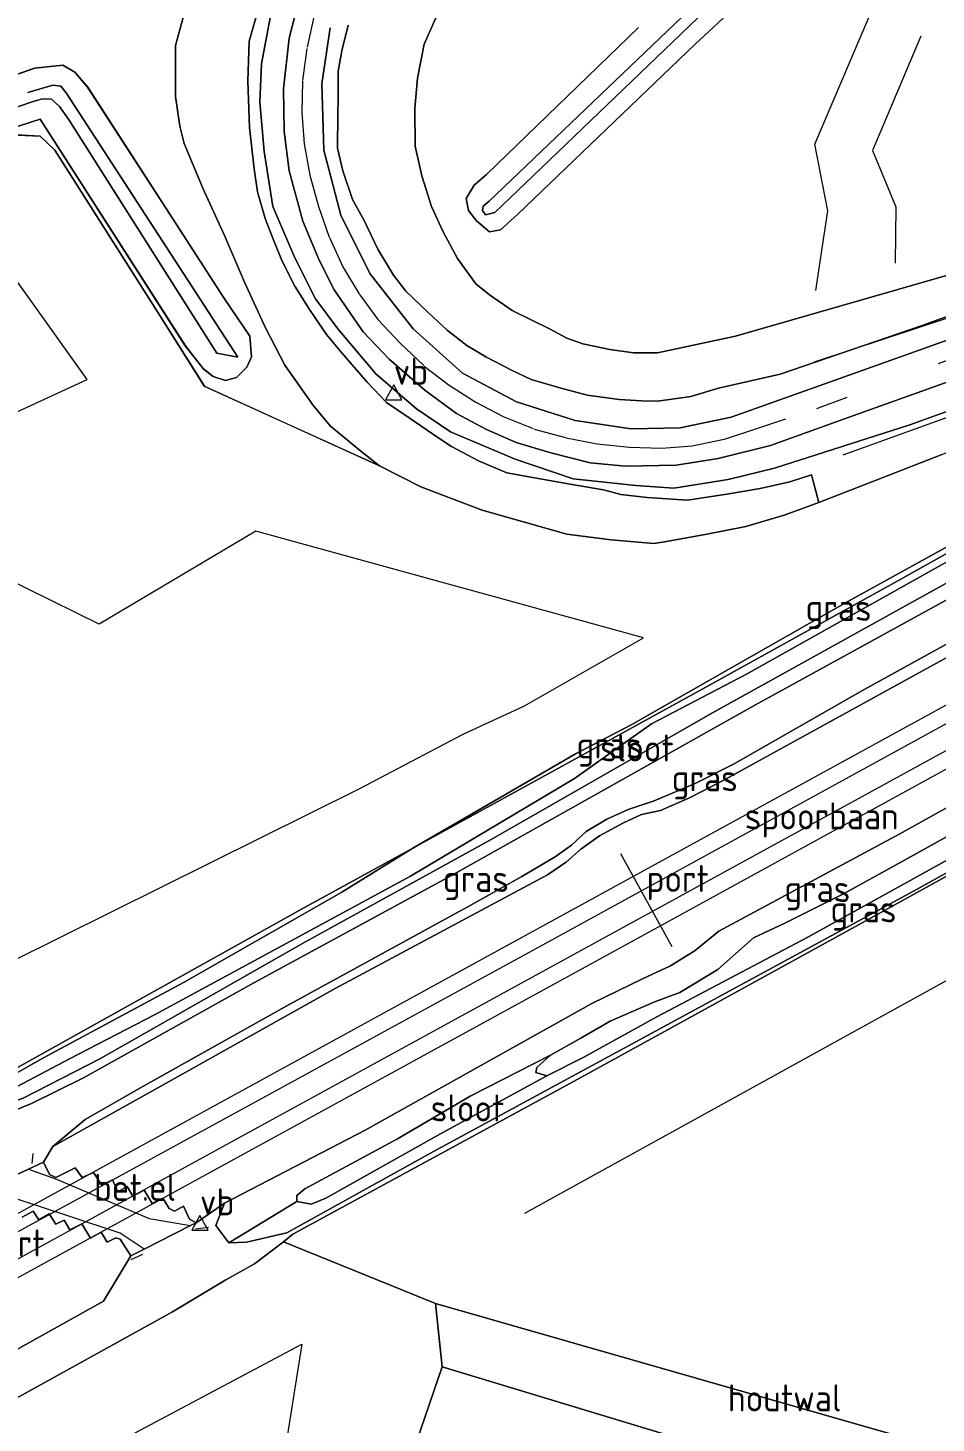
# Model space of a CAD drawing. Extents: x 253736 to 255979, y 477184 to 479215.
# Drawn here: x 254113.3 to 254197.2, y 477408.7 to 477537.7 of the extents above; entities that cross this region are included whole.
import ezdxf
from ezdxf.enums import TextEntityAlignment as Align

# ---------------------------------------------------------------- set-up
doc = ezdxf.new("R2010")
doc.units = 0
doc.linetypes.add('39strp', pattern=[12, 3, -9])
for name, color, linetype, lineweight in [('af-bs-rasterhekwerk', 8, 'hekwerk', 18), ('bp-b5-bomenstruiken', 8, 'Continuous', 18), ('bp-b5-grasland', 8, 'Continuous', 18), ('bp-b5-houtwal', 8, 'houtwal', 18), ('bp-bs-bomenrij', 8, 'laanbep', 18), ('bw-bs-portaal', 8, 'Continuous', 18), ('gw-bs-bodemwatergang', 8, 'Continuous', 18), ('gw-bs-insteekwatergang', 8, 'Continuous', 18), ('gw-bs-kruinlijn', 8, 'Continuous', 18), ('gw-bs-teenlijn', 8, 'Continuous', 18), ('mk-bs-39streep 0.15', 8, '39strp', 18), ('mk-bs-streep 0.15', 8, 'Continuous', 18), ('og-b5-grond_ingericht', 8, 'Continuous', 18), ('og-b5-spoor', 8, 'Continuous', 18), ('og-b5-water', 8, 'Continuous', 18), ('og-bs-hoogtelijn', 8, 'Continuous', 18), ('og-bs-hulpgeometrie', 8, 'Continuous', 18), ('og-bs-spoor', 8, 'Continuous', 18), ('og-bs-terreinafscheiding', 8, 'Continuous', 18), ('vh-b5-verh_soort', 8, 'Continuous', 18), ('wh-bs-waterlijn', 8, 'Continuous', 18), ('wm-bs-schrikhek', 8, 'Continuous', 18), ('wm-bs-verkeersbord', 8, 'Continuous', 18)]:
    doc.layers.add(name, color=color, linetype=linetype, lineweight=lineweight)
doc.styles.add('rtw_iso', font='isocp.shx')
doc.linetypes.add('hekwerk', pattern='A,7,-1.5,[1,RTW.shx,S=0.75,R=0,X=0,Y=0],-1.5', length=10)
doc.linetypes.add('houtwal', pattern='A,8,-1,[1,RTW.shx,S=0.75,R=45,X=0,Y=0],-1,8,-1,[4,RTW.shx,S=0.75,R=0,X=0,Y=0],-1', length=20)
doc.linetypes.add('laanbep', pattern='A,20,-1,[4,RTW.shx,S=0.75,R=0,X=0,Y=0],-1', length=22)

# ---------------------------------------------------------------- blocks, each defined once
blk = doc.blocks.new('RW1 Buren totaal_ACAD_1_FMEBLOCK41')
at = {"layer": 'bp-b5-grasland'}
for points in [[(-1.31, -14.66, 22.8), (-2.72, -19.89, 22.78), (-2.72, -24.6, 22.77), (-2.32, -27.35, 22.77), (-1.91, -28.96, 22.78), (-0.19, -33.1, 22.78), (1.81, -37.45, 22.79), (3.65, -41.77, 22.78), (5.61, -46, 22.77), (7.39, -49.46, 22.8), (10.03, -53.2, 22.8), (11.61, -55.09, 22.79), (14.41, -57.39, 22.77), (16.13, -58.76, 22.76), (-0.04, -51.41, 22.63), (-4.17, -44.87, 22.71), (-13.88, -29.57, 22.8), (-15.24, -28.28, 22.83), (-18.01, -28.14, 22.78)], [(-55.42, -39.66, 22.24), (-15.23, -26.71, 22.83), (-1.81, -47.66, 22.67), (-0.18, -49.75, 22.64), (0.75, -50.49, 22.63), (1.89, -50.87, 22.64), (2.92, -50.59, 22.63), (3.88, -49.63, 22.67), (4.29, -48.69, 22.69), (4.14, -46.76, 22.69), (1.76, -43.21, 22.62), (-10.84, -23.75, 22.79), (-12.04, -22.36, 22.77), (-13.14, -21.72, 22.76), (-15.74, -22, 22.72), (-20.08, -23.51, 22.63)]]:
    blk.add_polyline3d(points, dxfattribs=at)
blk = doc.blocks.new('verkeersbord')
for p, q in [((0, 0.75), (-0.75, -0.625)), ((0.75, -0.625), (0, 0.75)), ((-0.75, -0.625), (0.75, -0.625))]:
    blk.add_line(p, q)
blk = doc.blocks.new('dtbattr')
at = {"style": 'rtw_iso'}
blk.add_attdef('TAG', (0.59, 0.87), '', height=2.5, dxfattribs=at)
blk = doc.blocks.new('dtbattr-r')
at = {"style": 'rtw_iso'}
blk.add_attdef('TAG', text='', height=2.5, dxfattribs=at).set_placement((0, 0), align=Align.MIDDLE_CENTER)
blk = doc.blocks.new('RW1 Buren totaal_ACAD_1_FMEBLOCK24')
at = {"layer": 'bp-b5-grasland'}
for points in [[(-37.56, -19.94, 23.08), (-23, -11.63, 23.47), (-16.43, -7.54, 23.55), (2.01, 2.6, 22.87), (10.65, 7.32, 22.61), (28.67, 17.33, 22.65), (46.33, 27.21, 22.76), (54.18, 31.6, 22.92), (56.86, 32.99, 23.45), (57.7, 32.18, 23.39), (58.23, 31.31, 23.42), (57.7, 30.04, 23.37), (56.47, 28.85, 23.31), (52.87, 26.38, 23.26), (15.22, 5.69, 23.16), (-12.87, -10.08, 23.23), (-31.12, -20, 23.17), (-46.86, -28.8, 23.13), (-51.67, -31.16, 23.2), (-55.28, -32.65, 23.32), (-57.32, -32.99, 23.31), (-58.12, -32.6, 23.27), (-58.23, -31.55, 23.16), (-57.55, -30.88, 23.13), (-50.63, -26.96, 23.14)], [(-48.18, -27.04, 22.4), (-55.26, -30.77, 22.4), (-56.2, -31.53, 22.4), (-55.9, -31.86, 22.4), (-52.45, -30.67, 22.4), (-45.29, -27, 22.4), (-26.41, -16.23, 22.4), (-9.19, -6.74, 22.4), (11.24, 4.97, 22.4), (36.99, 19.23, 22.4), (55.77, 29.68, 22.4), (56.59, 30.22, 22.4), (56.5, 31.03, 22.4), (55.27, 31.29, 22.4), (53.83, 30.59, 22.4), (32.97, 18.95, 22.4), (14.41, 8.54, 22.4), (5.61, 3.94, 22.4), (-1.48, -1.12, 22.4), (-16.65, -10.15, 22.4), (-40.3, -22.96, 22.4)]]:
    blk.add_polyline3d(points, close=True, dxfattribs=at)
blk = doc.blocks.new('dtbattr-l')
at = {"style": 'rtw_iso'}
blk.add_attdef('TAG', (0, 0), '', height=2.5, dxfattribs=at)
blk = doc.blocks.new('Deel_d28hz')
at = {"layer": 'af-bs-rasterhekwerk'}
for points in [[(254186.386, 477493.809, 22.826), (254197.698, 477498.238, 22.856), (254214.002, 477504.841, 22.85), (254219.667, 477507.207, 23.063), (254223.622, 477509.342, 24.206), (254225.297, 477510.247, 24.245), (254227.53, 477505.152, 24.233), (254224.877, 477503.855, 23.762), (254224.607, 477503.711, 23.69), (254222.159, 477502.402, 23.447), (254219.477, 477501.015, 22.922), (254211.625, 477496.624, 22.763), (254193.966, 477486.746, 22.649), (254175.951, 477476.739, 22.613), (254167.305, 477472.011, 22.871), (254148.867, 477461.878, 23.552), (254138.84, 477456.372, 23.522), (254102.476, 477436.107, 23.249)], [(254186.386, 477493.809, 22.826), (254183.189, 477492.656, 22.835), (254179.65, 477491.594, 22.832), (254175.888, 477490.871, 22.829), (254172.133, 477490.184, 22.829), (254171.14, 477490.042, 22.82), (254167.179, 477490.37, 22.784), (254163.092, 477490.906, 22.814), (254155.26, 477493.127, 22.838), (254149.606, 477495.273, 22.814), (254145.773, 477497.216, 22.763)], [(254089.671, 477388.592, 23.623), (254092.836, 477400.287, 23.807), (254126.632, 477418.998, 24.095), (254131.581, 477421.952, 23.918), (254134.231, 477423.437, 23.717), (254136.904, 477425.47, 23.552), (254137.763, 477426.188, 23.498), (254163.768, 477440.311, 23.135), (254190.379, 477454.969, 23.123), (254217.236, 477469.772, 23.039), (254237.562, 477480.808, 23.09), (254241.339, 477482.61, 23.243), (254246.261, 477470.975, 23.621)], [(254114.719, 477432.836, 24.125), (254115.588, 477434.284, 23.663)], [(254202.956, 477398.341, 23.546), (254151.582, 477413.9, 23.147), (254150.946, 477419.749, 23.324), (254136.904, 477425.47, 23.552)], [(254090.902, 477403.558, 23.675), (254101.901, 477409.742, 23.87), (254120.279, 477419.975, 23.996), (254122.79, 477424.157, 24.035)], [(254150.946, 477419.749, 23.324), (254211.169, 477402.496, 23.528)], [(254140.218, 477371.647, 23.849), (254149.212, 477406.957, 23.267), (254151.582, 477413.9, 23.147)]]:
    blk.add_polyline3d(points, dxfattribs=at)
at = {"layer": 'bp-b5-bomenstruiken'}
blk.add_polyline3d([(254134.902, 477540.61, 25.721), (254133.736, 477536.494, 25.628), (254133.607, 477532.791, 25.595), (254133.764, 477528.485, 25.502), (254134.207, 477524.678, 25.496), (254134.512, 477522.559, 25.493), (254135.222, 477520.07, 25.43), (254136.006, 477518.017, 25.424), (254136.797, 477516.134, 25.349), (254137.939, 477513.831, 25.337), (254139.317, 477511.66, 25.256), (254140.884, 477509.368, 25.19), (254142.279, 477507.689, 25.124), (254144.64, 477504.962, 25.139), (254146.423, 477503.072, 25.028), (254148.516, 477501.646, 25.07), (254151.266, 477499.782, 25.085), (254152.437, 477499.013, 25.049), (254154.914, 477497.677, 24.95), (254157.534, 477496.575, 24.884), (254160.095, 477496.1, 24.89), (254163.921, 477495.437, 24.881), (254166.466, 477494.987, 24.824), (254168.082, 477494.571, 24.758), (254170.517, 477494.294, 24.62), (254174.236, 477494.05, 24.581), (254177.876, 477494.598, 24.47), (254180.962, 477495.128, 24.356), (254183.713, 477495.744, 24.287), (254185.692, 477496.375, 24.206), (254186.386, 477493.809, 22.826), (254183.189, 477492.656, 22.835), (254179.65, 477491.594, 22.832), (254175.888, 477490.871, 22.829), (254172.133, 477490.184, 22.829), (254171.14, 477490.042, 22.82), (254167.179, 477490.37, 22.784), (254163.092, 477490.906, 22.814), (254155.26, 477493.127, 22.838), (254149.606, 477495.273, 22.814), (254145.773, 477497.216, 22.763), (254144.055, 477498.581, 22.766), (254141.259, 477500.88, 22.793), (254139.681, 477502.773, 22.796), (254137.035, 477506.516, 22.802), (254135.255, 477509.974, 22.775), (254133.301, 477514.207, 22.778), (254131.454, 477518.52, 22.787), (254129.456, 477522.873, 22.781), (254127.737, 477527.015, 22.778), (254127.322, 477528.622, 22.775), (254126.93, 477531.374, 22.772), (254126.925, 477536.084, 22.784), (254128.337, 477541.312, 22.799)], dxfattribs=at)
at = {"layer": 'bp-b5-grasland'}
for points in [[(254135.77, 477539.12, 26.345), (254134.86, 477534.384, 26.276), (254134.733, 477530.863, 26.189), (254135.104, 477526.277, 26.096), (254135.906, 477521.198, 26.006), (254137.953, 477516.431, 25.928), (254139.865, 477512.644, 25.853), (254141.925, 477509.868, 25.784), (254145.451, 477505.734, 25.712), (254149.19, 477502.479, 25.619), (254152.344, 477500.346, 25.571), (254158.302, 477497.823, 25.481), (254163.672, 477496.013, 25.331), (254169.464, 477495.387, 25.199), (254172.979, 477495.142, 25.106), (254178, 477495.939, 25.049), (254182.278, 477496.998, 24.92), (254194.797, 477501.011, 24.632), (254213.644, 477507.828, 24.284)], [(254197.698, 477498.238, 22.856), (254186.386, 477493.809, 22.826), (254185.692, 477496.375, 24.206), (254183.713, 477495.744, 24.287), (254180.962, 477495.128, 24.356), (254177.876, 477494.598, 24.47), (254174.236, 477494.05, 24.581), (254170.517, 477494.294, 24.62), (254168.082, 477494.571, 24.758), (254166.466, 477494.987, 24.824), (254163.921, 477495.437, 24.881), (254160.095, 477496.1, 24.89), (254157.534, 477496.575, 24.884), (254154.914, 477497.677, 24.95), (254152.437, 477499.013, 25.049), (254151.266, 477499.782, 25.085), (254148.516, 477501.646, 25.07), (254146.423, 477503.072, 25.028), (254144.64, 477504.962, 25.139), (254142.279, 477507.689, 25.124), (254140.884, 477509.368, 25.19), (254139.317, 477511.66, 25.256), (254137.939, 477513.831, 25.337), (254136.797, 477516.134, 25.349), (254136.006, 477518.017, 25.424), (254135.222, 477520.07, 25.43), (254134.512, 477522.559, 25.493), (254134.207, 477524.678, 25.496), (254133.764, 477528.485, 25.502), (254133.607, 477532.791, 25.595), (254133.736, 477536.494, 25.628), (254134.902, 477540.61, 25.721)], [(254138.758, 477541.934, 26.439), (254137.435, 477536.753, 26.316), (254136.896, 477532.084, 26.214), (254136.958, 477528.116, 26.13), (254137.444, 477524.489, 26.061), (254138.681, 477519.847, 25.989), (254140.188, 477516.228, 25.902), (254141.59, 477513.488, 25.884), (254144.273, 477509.615, 25.767), (254146.682, 477507.076, 25.695), (254149.97, 477504.217, 25.611), (254152.881, 477502.065, 25.593), (254155.654, 477500.57, 25.509), (254158.412, 477499.362, 25.41), (254161.599, 477498.412, 25.323), (254165.24, 477497.485, 25.299), (254168.5, 477497.196, 25.23), (254173.2, 477497.267, 25.119), (254177.083, 477497.878, 25.041), (254181.931, 477499.084, 24.918), (254188.747, 477501.567, 24.816), (254218.119, 477512.065, 24.159)], [(254213.644, 477507.828, 24.284), (254194.797, 477501.011, 24.632), (254182.278, 477496.998, 24.92), (254178, 477495.939, 25.049), (254172.979, 477495.142, 25.106), (254169.464, 477495.387, 25.199), (254163.672, 477496.013, 25.331), (254158.302, 477497.823, 25.481), (254152.344, 477500.346, 25.571), (254149.19, 477502.479, 25.619), (254145.451, 477505.734, 25.712), (254141.925, 477509.868, 25.784), (254139.865, 477512.644, 25.853), (254137.953, 477516.431, 25.928), (254135.906, 477521.198, 26.006), (254135.104, 477526.277, 26.096), (254134.733, 477530.863, 26.189), (254134.86, 477534.384, 26.276), (254135.77, 477539.12, 26.345)], [(254142.888, 477537.972, 26.261), (254142.308, 477535.581, 26.213), (254141.965, 477533.691, 26.156), (254141.969, 477531.151, 26.03), (254141.932, 477529.746, 26.039), (254141.89, 477526.588, 25.934), (254142.392, 477524.488, 25.919), (254143.289, 477521.834, 25.886), (254144.35, 477519.908, 25.808), (254145.634, 477517.253, 25.706), (254147.072, 477514.837, 25.688), (254148.227, 477513.373, 25.598), (254150.236, 477511.415, 25.556), (254152.023, 477509.76, 25.535), (254153.86, 477508.333, 25.484), (254155.621, 477507.278, 25.454), (254157.977, 477506.051, 25.346), (254159.807, 477505.194, 25.271), (254162.444, 477504.414, 25.229), (254164.981, 477503.736, 25.178), (254167.937, 477503.355, 25.145), (254170.009, 477503.214, 25.076), (254171.472, 477503.197, 25.007), (254174.539, 477503.629, 24.932), (254177.117, 477504.381, 24.941), (254182.814, 477505.693, 24.77), (254196.012, 477510.205, 24.533), (254210.71, 477515.575, 24.191)], [(254206.007, 477517.055, 22.97), (254178.667, 477509.21, 22.823), (254171.458, 477507.652, 22.856), (254169.262, 477507.654, 22.889), (254167.058, 477507.961, 22.892), (254164.573, 477508.486, 22.907), (254163.095, 477509.024, 22.919), (254161.549, 477509.848, 22.919), (254158.048, 477511.564, 22.91), (254155.939, 477513.022, 22.934), (254154.673, 477514.057, 22.946), (254152.989, 477516.39, 22.955), (254151.671, 477518.851, 22.955), (254150.579, 477521.204, 22.91), (254149.682, 477524.021, 22.886), (254149.075, 477526.757, 22.868), (254149.055, 477530.24, 22.85), (254149.285, 477533.057, 22.844), (254149.916, 477536.197, 22.838), (254151.482, 477539.746, 22.811)], [(254169.703, 477537.737, 22.724), (254155.672, 477524.14, 22.7), (254154.531, 477523.153, 22.688), (254153.798, 477521.921, 22.688), (254154.008, 477520.825, 22.688), (254154.745, 477519.855, 22.709), (254155.96, 477518.851, 22.748), (254156.96, 477519.028, 22.757), (254158.543, 477520.44, 22.763), (254174.963, 477536.215, 22.724), (254185.445, 477545.986, 22.85)], [(254207.825, 477540.923, 23.685), (254210.563, 477536.571, 23.772), (254217.883, 477524.528, 23.88), (254219.836, 477521.463, 23.937), (254219.965, 477520.427, 23.943), (254219.582, 477518.623, 23.97), (254219.054, 477517.534, 24.024), (254218.493, 477516.625, 24.045), (254216.971, 477515.598, 24.066), (254214.358, 477514.431, 24.159), (254211.72, 477513.656, 24.261), (254187.79, 477505.095, 24.747), (254178.294, 477501.724, 24.906), (254173.57, 477500.728, 25.05), (254169.041, 477500.62, 25.17), (254163.872, 477501.42, 25.302), (254158.444, 477503.124, 25.467), (254153.436, 477505.786, 25.515), (254148.897, 477509.866, 25.656), (254144.879, 477514.983, 25.791), (254142.2, 477520.394, 25.914), (254140.646, 477526.401, 26.019), (254140.437, 477532.531, 26.169), (254141.229, 477537.724, 26.292)], [(254151.482, 477539.746, 22.811), (254149.916, 477536.197, 22.838), (254149.285, 477533.057, 22.844), (254149.055, 477530.24, 22.85), (254149.075, 477526.757, 22.868), (254149.682, 477524.021, 22.886), (254150.579, 477521.204, 22.91), (254151.671, 477518.851, 22.955), (254152.989, 477516.39, 22.955), (254154.673, 477514.057, 22.946), (254155.939, 477513.022, 22.934), (254158.048, 477511.564, 22.91), (254161.549, 477509.848, 22.919), (254163.095, 477509.024, 22.919), (254164.573, 477508.486, 22.907), (254167.058, 477507.961, 22.892), (254169.262, 477507.654, 22.889), (254171.458, 477507.652, 22.856), (254178.667, 477509.21, 22.823), (254206.007, 477517.055, 22.97)], [(254210.71, 477515.575, 24.191), (254196.012, 477510.205, 24.533), (254182.814, 477505.693, 24.77), (254177.117, 477504.381, 24.941), (254174.539, 477503.629, 24.932), (254171.472, 477503.197, 25.007), (254170.009, 477503.214, 25.076), (254167.937, 477503.355, 25.145), (254164.981, 477503.736, 25.178), (254162.444, 477504.414, 25.229), (254159.807, 477505.194, 25.271), (254157.977, 477506.051, 25.346), (254155.621, 477507.278, 25.454), (254153.86, 477508.333, 25.484), (254152.023, 477509.76, 25.535), (254150.236, 477511.415, 25.556), (254148.227, 477513.373, 25.598), (254147.072, 477514.837, 25.688), (254145.634, 477517.253, 25.706), (254144.35, 477519.908, 25.808), (254143.289, 477521.834, 25.886), (254142.392, 477524.488, 25.919), (254141.89, 477526.588, 25.934), (254141.932, 477529.746, 26.039), (254141.969, 477531.151, 26.03), (254141.965, 477533.691, 26.156), (254142.308, 477535.581, 26.213), (254142.888, 477537.972, 26.261)], [(254181.979, 477546.631, 21.398), (254155.902, 477521.671, 21.398), (254155.348, 477521.224, 21.398), (254155.307, 477520.818, 21.398), (254155.584, 477520.411, 21.398), (254156.425, 477520.637, 21.398), (254159.247, 477523.318, 21.398), (254185.756, 477548.805, 21.398)], [(254185.445, 477545.986, 22.85), (254174.963, 477536.215, 22.724), (254158.543, 477520.44, 22.763), (254156.96, 477519.028, 22.757), (254155.96, 477518.851, 22.748), (254154.745, 477519.855, 22.709), (254154.008, 477520.825, 22.688), (254153.798, 477521.921, 22.688), (254154.531, 477523.153, 22.688), (254155.672, 477524.14, 22.7), (254169.703, 477537.737, 22.724)], [(254197.872, 477479.305, 23.822), (254177.553, 477468.112, 23.816), (254174.428, 477466.513, 23.795), (254171.735, 477465.336, 23.762), (254169.994, 477464.962, 23.798), (254168.319, 477464.2, 23.882), (254166.123, 477463.007, 23.882), (254164.394, 477461.762, 23.84), (254163.058, 477460.598, 23.762), (254161.303, 477459.411, 23.768), (254141.677, 477448.901, 23.732), (254124.811, 477439.435, 23.66), (254115.588, 477434.284, 23.663), (254118.57, 477436.778, 23.186), (254123.855, 477439.791, 23.174), (254137.215, 477447.289, 23.09), (254154.148, 477456.577, 23.243), (254158.921, 477459.241, 23.303), (254162.018, 477461.068, 23.33), (254163.535, 477462.149, 23.318), (254164.884, 477463.414, 23.36), (254166.802, 477464.554, 23.339), (254168.756, 477465.441, 23.309), (254171.161, 477466.239, 23.27), (254174.939, 477467.839, 23.291), (254178.489, 477469.645, 23.354), (254190.63, 477476.579, 23.225), (254204.57, 477484.23, 23.264)], [(254211.169, 477402.496, 23.528), (254218.2, 477414.992, 23.465), (254228.668, 477432.884, 23.42), (254238.848, 477451.201, 23.36), (254247.788, 477467.224, 23.678), (254246.261, 477470.975, 23.621), (254241.339, 477482.61, 23.243), (254237.562, 477480.808, 23.09), (254217.236, 477469.772, 23.039), (254190.379, 477454.969, 23.123), (254163.768, 477440.311, 23.135), (254137.763, 477426.188, 23.498), (254136.904, 477425.47, 23.552), (254134.231, 477423.437, 23.717), (254131.581, 477421.952, 23.918), (254126.632, 477418.998, 24.095), (254092.836, 477400.287, 23.807)], [(254101.901, 477409.742, 23.87), (254120.279, 477419.975, 23.996), (254122.79, 477424.157, 24.035), (254124.031, 477424.788, 24.077), (254128.323, 477426.968, 24.05), (254128.827, 477427.224, 24.077), (254131.446, 477429.052, 23.819), (254130.656, 477426.968, 23.807), (254131.859, 477425.365, 23.747), (254133.501, 477425.431, 23.627), (254137.213, 477426.302, 23.468), (254150.768, 477433.806, 23.198), (254168.406, 477443.366, 23.132), (254195.473, 477458.081, 23.117), (254217.398, 477470.264, 23.03)], [(254200.735, 477464.326, 22.868), (254194.307, 477460.742, 22.868), (254188.656, 477457.626, 22.868), (254183.231, 477454.939, 22.868), (254180.346, 477453.564, 22.868), (254177.052, 477450.656, 22.868), (254173.526, 477448.531, 22.868), (254171.148, 477447.624, 22.868), (254167.095, 477445.878, 22.868), (254164.339, 477444.265, 22.868), (254161.598, 477442.735, 22.868), (254154.205, 477438.977, 22.868), (254147.457, 477434.985, 22.868), (254138.892, 477430.372, 22.868), (254138.145, 477429.757, 22.868), (254138.133, 477429.196, 22.868), (254131.859, 477425.365, 23.747), (254130.656, 477426.968, 23.807), (254131.446, 477429.052, 23.819), (254144.46, 477435.775, 23.783), (254165.417, 477447.507, 23.783), (254170.083, 477449.79, 23.783), (254172.673, 477450.99, 23.813), (254174.957, 477452.401, 23.813), (254177.139, 477454.203, 23.789), (254193.856, 477463.2, 23.879), (254210.273, 477472.302, 23.774)], [(254217.398, 477470.264, 23.03), (254195.473, 477458.081, 23.117), (254168.406, 477443.366, 23.132), (254150.768, 477433.806, 23.198), (254137.213, 477426.302, 23.468), (254133.501, 477425.431, 23.627), (254131.859, 477425.365, 23.747), (254138.133, 477429.196, 22.868), (254139.456, 477428.952, 22.868), (254140.806, 477429.504, 22.868), (254151.617, 477435.566, 22.868), (254161.247, 477440.806, 22.868), (254164.651, 477442.548, 22.868), (254171.404, 477446.27, 22.868), (254185.351, 477453.626, 22.868), (254203.244, 477463.521, 22.868)]]:
    blk.add_polyline3d(points, dxfattribs=at)
blk.add_polyline3d([(254148.867, 477461.878, 23.552), (254163.969, 477470.601, 23.024), (254169.093, 477473.305, 22.604), (254174.35, 477476.272, 22.595), (254189.053, 477484.667, 22.667), (254207.257, 477494.727, 22.754), (254214.58, 477498.56, 22.754), (254219.372, 477501.22, 22.934), (254220.803, 477501.92, 23.198), (254222.159, 477502.402, 23.447), (254219.477, 477501.015, 22.922), (254211.625, 477496.624, 22.763), (254193.966, 477486.746, 22.649), (254175.951, 477476.739, 22.613), (254167.305, 477472.011, 22.871)], close=True, dxfattribs=at)
at = {"layer": 'bp-b5-houtwal'}
blk.add_polyline3d([(254211.169, 477402.496, 23.528), (254211.157, 477401.831, 23.289), (254202.956, 477398.341, 23.546), (254151.582, 477413.9, 23.147), (254150.946, 477419.749, 23.324)], close=True, dxfattribs=at)
at = {"layer": 'bp-bs-bomenrij'}
for points in [[(254186.097, 477513.437, 22.922), (254187.2, 477520.791, 22.85), (254186.027, 477526.959, 22.859), (254193.505, 477544.558, 22.967)], [(254195.798, 477536.941, 22.922), (254191.351, 477526.36, 22.889), (254193.498, 477521.168, 22.817), (254193.433, 477515.964, 22.808)], [(254211.898, 477515.372, 24.308), (254185.937, 477506.799, 24.761)], [(254220.523, 477509.673, 23.969), (254208.398, 477505.36, 24.005), (254188.614, 477498.203, 24.629)]]:
    blk.add_polyline3d(points, dxfattribs=at)
at = {"layer": 'bw-bs-portaal'}
blk.add_polyline3d([(254172.819, 477452.733, 32.277), (254168.093, 477461.352, 32.292)], dxfattribs=at)
at = {"layer": 'gw-bs-bodemwatergang'}
blk.add_polyline3d([(254161.598, 477442.735, 22.868), (254154.205, 477438.977, 22.868), (254147.457, 477434.985, 22.868), (254138.892, 477430.372, 22.868), (254138.145, 477429.757, 22.868), (254138.133, 477429.196, 22.868), (254139.456, 477428.952, 22.868), (254140.806, 477429.504, 22.868), (254151.617, 477435.566, 22.868), (254161.247, 477440.806, 22.868)], dxfattribs=at)
at = {"layer": 'gw-bs-insteekwatergang'}
for points in [[(254169.703, 477537.737, 22.724), (254155.672, 477524.14, 22.7), (254154.531, 477523.153, 22.688), (254153.798, 477521.921, 22.688), (254154.008, 477520.825, 22.688), (254154.745, 477519.855, 22.709), (254155.96, 477518.851, 22.748), (254156.96, 477519.028, 22.757), (254158.543, 477520.44, 22.763), (254174.963, 477536.215, 22.724), (254185.445, 477545.986, 22.85)], [(254127.74, 477449.473, 23.075), (254114.663, 477442.453, 23.144), (254107.747, 477438.54, 23.132)], [(254110.016, 477436.764, 23.321), (254113.627, 477438.257, 23.201), (254118.433, 477440.617, 23.132), (254134.173, 477449.412, 23.174), (254152.426, 477459.337, 23.225), (254180.515, 477475.103, 23.159), (254218.163, 477495.792, 23.264), (254221.767, 477498.261, 23.306), (254222.996, 477499.457, 23.369), (254223.525, 477500.726, 23.423), (254222.998, 477501.596, 23.393), (254222.159, 477502.402, 23.447), (254220.803, 477501.92, 23.198), (254219.372, 477501.22, 22.934), (254214.58, 477498.56, 22.754), (254207.257, 477494.727, 22.754), (254189.053, 477484.667, 22.667), (254174.35, 477476.272, 22.595), (254169.093, 477473.305, 22.604), (254163.969, 477470.601, 23.024), (254148.867, 477461.878, 23.552), (254142.296, 477457.786, 23.465), (254127.74, 477449.473, 23.075)], [(254210.273, 477472.302, 23.774), (254193.856, 477463.2, 23.879), (254177.139, 477454.203, 23.789), (254174.957, 477452.401, 23.813), (254172.673, 477450.99, 23.813), (254170.083, 477449.79, 23.783), (254165.417, 477447.507, 23.783), (254144.46, 477435.775, 23.783), (254131.446, 477429.052, 23.819), (254130.656, 477426.968, 23.807), (254131.859, 477425.365, 23.747), (254133.501, 477425.431, 23.627), (254137.213, 477426.302, 23.468), (254150.768, 477433.806, 23.198), (254168.406, 477443.366, 23.132), (254195.473, 477458.081, 23.117), (254217.398, 477470.264, 23.03)]]:
    blk.add_polyline3d(points, dxfattribs=at)
at = {"layer": 'gw-bs-kruinlijn'}
for points in [[(254223.622, 477509.342, 24.206), (254221.861, 477509.693, 24.149), (254218.355, 477509.349, 24.233), (254213.644, 477507.828, 24.284), (254194.797, 477501.011, 24.632), (254182.278, 477496.998, 24.92), (254178, 477495.939, 25.049), (254172.979, 477495.142, 25.106), (254169.464, 477495.387, 25.199), (254163.672, 477496.013, 25.331), (254158.302, 477497.823, 25.481), (254152.344, 477500.346, 25.571), (254149.19, 477502.479, 25.619), (254145.451, 477505.734, 25.712), (254141.925, 477509.868, 25.784), (254139.865, 477512.644, 25.853), (254137.953, 477516.431, 25.928), (254135.906, 477521.198, 26.006), (254135.104, 477526.277, 26.096), (254134.733, 477530.863, 26.189), (254134.86, 477534.384, 26.276), (254135.77, 477539.12, 26.345)], [(254142.888, 477537.972, 26.261), (254142.308, 477535.581, 26.213), (254141.965, 477533.691, 26.156), (254141.969, 477531.151, 26.03), (254141.932, 477529.746, 26.039), (254141.89, 477526.588, 25.934), (254142.392, 477524.488, 25.919), (254143.289, 477521.834, 25.886), (254144.35, 477519.908, 25.808), (254145.634, 477517.253, 25.706), (254147.072, 477514.837, 25.688), (254148.227, 477513.373, 25.598), (254150.236, 477511.415, 25.556), (254152.023, 477509.76, 25.535), (254153.86, 477508.333, 25.484), (254155.621, 477507.278, 25.454), (254157.977, 477506.051, 25.346), (254159.807, 477505.194, 25.271), (254162.444, 477504.414, 25.229), (254164.981, 477503.736, 25.178), (254167.937, 477503.355, 25.145), (254170.009, 477503.214, 25.076), (254171.472, 477503.197, 25.007), (254174.539, 477503.629, 24.932), (254177.117, 477504.381, 24.941), (254182.814, 477505.693, 24.77), (254196.012, 477510.205, 24.533), (254210.71, 477515.575, 24.191)], [(254115.588, 477434.284, 23.663), (254124.811, 477439.435, 23.66), (254141.677, 477448.901, 23.732), (254161.303, 477459.411, 23.768), (254163.058, 477460.598, 23.762), (254164.394, 477461.762, 23.84), (254166.123, 477463.007, 23.882), (254168.319, 477464.2, 23.882), (254169.994, 477464.962, 23.798), (254171.735, 477465.336, 23.762), (254174.428, 477466.513, 23.795), (254177.553, 477468.112, 23.816), (254197.872, 477479.305, 23.822), (254213.595, 477487.994, 23.897), (254220.556, 477491.778, 23.879), (254222.659, 477493.009, 23.849), (254225.165, 477494.898, 23.819), (254227.253, 477496.565, 23.807), (254228.902, 477497.662, 23.792), (254230.037, 477498.452, 23.792)]]:
    blk.add_polyline3d(points, dxfattribs=at)
at = {"layer": 'gw-bs-teenlijn'}
for points in [[(254206.007, 477517.055, 22.97), (254178.667, 477509.21, 22.823), (254171.458, 477507.652, 22.856), (254169.262, 477507.654, 22.889), (254167.058, 477507.961, 22.892), (254164.573, 477508.486, 22.907), (254163.095, 477509.024, 22.919), (254161.549, 477509.848, 22.919), (254158.048, 477511.564, 22.91), (254155.939, 477513.022, 22.934), (254154.673, 477514.057, 22.946), (254152.989, 477516.39, 22.955), (254151.671, 477518.851, 22.955), (254150.579, 477521.204, 22.91), (254149.682, 477524.021, 22.886), (254149.075, 477526.757, 22.868), (254149.055, 477530.24, 22.85), (254149.285, 477533.057, 22.844), (254149.916, 477536.197, 22.838), (254151.482, 477539.746, 22.811)], [(254230.037, 477498.452, 23.792), (254229.007, 477498.29, 23.453), (254226.178, 477496.811, 23.378), (254224.409, 477495.499, 23.363), (254222.856, 477494.204, 23.315), (254220.31, 477492.67, 23.321), (254215.376, 477490.092, 23.321), (254204.57, 477484.23, 23.264), (254190.63, 477476.579, 23.225), (254178.489, 477469.645, 23.354), (254174.939, 477467.839, 23.291), (254171.161, 477466.239, 23.27), (254168.756, 477465.441, 23.309), (254166.802, 477464.554, 23.339), (254164.884, 477463.414, 23.36), (254163.535, 477462.149, 23.318), (254162.018, 477461.068, 23.33), (254158.921, 477459.241, 23.303), (254154.148, 477456.577, 23.243), (254137.215, 477447.289, 23.09), (254123.855, 477439.791, 23.174), (254118.57, 477436.778, 23.186), (254115.588, 477434.284, 23.663)]]:
    blk.add_polyline3d(points, dxfattribs=at)
at = {"layer": 'mk-bs-39streep 0.15'}
blk.add_polyline3d([(254139.727, 477538.87, 26.367), (254139.062, 477535.81, 26.25), (254138.656, 477532.787, 26.208), (254138.593, 477529.895, 26.166), (254138.811, 477526.988, 26.118), (254139.345, 477524.097, 26.055), (254140.131, 477521.194, 25.962), (254141.154, 477518.327, 25.872), (254142.395, 477515.621, 25.854), (254143.95, 477513.023, 25.824), (254145.634, 477510.746, 25.74), (254147.684, 477508.545, 25.704), (254149.903, 477506.441, 25.671), (254152.216, 477504.68, 25.578), (254154.675, 477503.091, 25.518), (254157.199, 477501.785, 25.476), (254160.081, 477500.608, 25.383), (254163.027, 477499.811, 25.317), (254165.906, 477499.239, 25.275), (254168.877, 477498.932, 25.215), (254171.869, 477498.853, 25.161), (254174.686, 477499.061, 25.077), (254177.669, 477499.674, 24.996), (254180.478, 477500.605, 24.942), (254186.19, 477502.519, 24.831), (254220.446, 477515.143, 24.087)], dxfattribs=at)
at = {"layer": 'mk-bs-streep 0.15'}
for points in [[(254113.336, 477432.198, 24.083), (254115.925, 477431.27, 24.17), (254120.215, 477429.443, 24.197), (254124.506, 477427.625, 24.182), (254128.323, 477426.968, 24.05)], [(254124.031, 477424.788, 24.077), (254121.82, 477426.264, 24.191), (254117.062, 477427.831, 24.221), (254112.473, 477429.341, 24.17), (254109.24, 477430.308, 23.975)]]:
    blk.add_polyline3d(points, dxfattribs=at)
at = {"layer": 'og-b5-grond_ingericht'}
for points in [[(254246.261, 477470.975, 23.621), (254247.788, 477467.224, 23.678), (254238.848, 477451.201, 23.36), (254228.668, 477432.884, 23.42), (254218.2, 477414.992, 23.465), (254211.169, 477402.496, 23.528), (254150.946, 477419.749, 23.324), (254136.904, 477425.47, 23.552), (254137.763, 477426.188, 23.498), (254163.768, 477440.311, 23.135), (254190.379, 477454.969, 23.123), (254217.236, 477469.772, 23.039), (254237.562, 477480.808, 23.09), (254241.339, 477482.61, 23.243)], [(254150.946, 477419.749, 23.324), (254151.582, 477413.9, 23.147), (254149.212, 477406.957, 23.267), (254140.218, 477371.647, 23.849), (254114.966, 477360.903, 23.654), (254089.671, 477388.592, 23.623), (254092.836, 477400.287, 23.807), (254126.632, 477418.998, 24.095), (254131.581, 477421.952, 23.918), (254134.231, 477423.437, 23.717), (254136.904, 477425.47, 23.552)], [(254202.956, 477398.341, 23.546), (254140.218, 477371.647, 23.849), (254149.212, 477406.957, 23.267), (254151.582, 477413.9, 23.147)]]:
    blk.add_polyline3d(points, close=True, dxfattribs=at)
at = {"layer": 'og-b5-spoor'}
blk.add_polyline3d([(254210.273, 477472.302, 23.774), (254193.856, 477463.2, 23.879), (254177.139, 477454.203, 23.789), (254174.957, 477452.401, 23.813), (254172.673, 477450.99, 23.813), (254170.083, 477449.79, 23.783), (254165.417, 477447.507, 23.783), (254144.46, 477435.775, 23.783), (254131.446, 477429.052, 23.819), (254128.827, 477427.224, 24.077), (254128.219, 477427.564, 24.116), (254127.651, 477428.766, 24.119), (254126.828, 477428.313, 24.155), (254126.33, 477428.551, 24.2), (254125.763, 477429.507, 24.182), (254124.758, 477429.01, 24.179), (254124.032, 477430.235, 24.191), (254122.99, 477429.686, 24.218), (254122.456, 477430.568, 24.221), (254121.59, 477430.082, 24.224), (254121.115, 477431.195, 24.227), (254120.104, 477430.697, 24.2), (254119.36, 477431.883, 24.185), (254118.29, 477431.42, 24.185), (254117.644, 477432.318, 24.194), (254115.875, 477431.399, 24.194), (254115.286, 477431.678, 24.179), (254114.719, 477432.836, 24.125), (254115.588, 477434.284, 23.663), (254124.811, 477439.435, 23.66), (254141.677, 477448.901, 23.732), (254161.303, 477459.411, 23.768), (254163.058, 477460.598, 23.762), (254164.394, 477461.762, 23.84), (254166.123, 477463.007, 23.882), (254168.319, 477464.2, 23.882), (254169.994, 477464.962, 23.798), (254171.735, 477465.336, 23.762), (254174.428, 477466.513, 23.795), (254177.553, 477468.112, 23.816), (254197.872, 477479.305, 23.822)], dxfattribs=at)
at = {"layer": 'og-b5-water'}
for points in [[(254185.756, 477548.805, 21.398), (254159.247, 477523.318, 21.398), (254156.425, 477520.637, 21.398), (254155.584, 477520.411, 21.398), (254155.307, 477520.818, 21.398), (254155.348, 477521.224, 21.398), (254155.902, 477521.671, 21.398), (254181.979, 477546.631, 21.398)], [(254203.244, 477463.521, 22.868), (254185.351, 477453.626, 22.868), (254171.404, 477446.27, 22.868), (254164.651, 477442.548, 22.868), (254161.247, 477440.806, 22.868), (254160.238, 477441.106, 22.868), (254160.33, 477441.568, 22.868), (254161.598, 477442.735, 22.868), (254164.339, 477444.265, 22.868), (254167.095, 477445.878, 22.868), (254171.148, 477447.624, 22.868), (254173.526, 477448.531, 22.868), (254177.052, 477450.656, 22.868), (254180.346, 477453.564, 22.868), (254183.231, 477454.939, 22.868), (254188.656, 477457.626, 22.868), (254194.307, 477460.742, 22.868), (254200.735, 477464.326, 22.868)]]:
    blk.add_polyline3d(points, dxfattribs=at)
for points in [[(254117.118, 477442.371, 22.397), (254124.999, 477446.455, 22.397), (254148.647, 477459.261, 22.397), (254163.812, 477468.294, 22.397), (254170.907, 477473.352, 22.397), (254179.702, 477477.952, 22.397), (254198.271, 477488.367, 22.397), (254219.128, 477500.006, 22.397), (254220.569, 477500.703, 22.397), (254221.799, 477500.45, 22.397), (254221.889, 477499.636, 22.397), (254221.068, 477499.097, 22.397), (254202.288, 477488.647, 22.397), (254176.54, 477474.39, 22.397), (254156.107, 477462.671, 22.397), (254138.89, 477453.181, 22.397), (254120.004, 477442.419, 22.397), (254112.851, 477438.748, 22.397), (254109.394, 477437.56, 22.397), (254109.097, 477437.891, 22.397), (254110.04, 477438.645, 22.397)], [(254161.247, 477440.806, 22.868), (254151.617, 477435.566, 22.868), (254140.806, 477429.504, 22.868), (254139.456, 477428.952, 22.868), (254138.133, 477429.196, 22.868), (254138.145, 477429.757, 22.868), (254138.892, 477430.372, 22.868), (254147.457, 477434.985, 22.868), (254154.205, 477438.977, 22.868), (254161.598, 477442.735, 22.868), (254160.33, 477441.568, 22.868), (254160.238, 477441.106, 22.868)]]:
    blk.add_polyline3d(points, close=True, dxfattribs=at)
at = {"layer": 'og-bs-hoogtelijn'}
for points in [[(254159.215, 477428.113, 23.072), (254233.315, 477469.009, 23.003), (254237.19, 477460.574, 23.285), (254205.818, 477420.54, 23.375)], [(254098.544, 477394.694, 23.918), (254138.588, 477415.99, 23.819), (254133.381, 477383.253, 24.218), (254119.016, 477373.848, 24.038)]]:
    blk.add_polyline3d(points, dxfattribs=at)
at = {"layer": 'og-bs-hulpgeometrie'}
blk.add_polyline3d([(254138.133, 477429.196, 22.868), (254131.859, 477425.365, 23.747)], dxfattribs=at)
at = {"layer": 'og-bs-terreinafscheiding'}
for points in [[(254145.773, 477497.216, 22.763), (254144.055, 477498.581, 22.766), (254141.259, 477500.88, 22.793), (254139.681, 477502.773, 22.796), (254137.035, 477506.516, 22.802), (254135.255, 477509.974, 22.775), (254133.301, 477514.207, 22.778), (254131.454, 477518.52, 22.787), (254129.456, 477522.873, 22.781), (254127.737, 477527.015, 22.778), (254127.322, 477528.622, 22.775), (254126.93, 477531.374, 22.772), (254126.925, 477536.084, 22.784), (254128.337, 477541.312, 22.799)], [(254134.902, 477540.61, 25.721), (254133.736, 477536.494, 25.628), (254133.607, 477532.791, 25.595), (254133.764, 477528.485, 25.502), (254134.207, 477524.678, 25.496), (254134.512, 477522.559, 25.493), (254135.222, 477520.07, 25.43), (254136.006, 477518.017, 25.424), (254136.797, 477516.134, 25.349), (254137.939, 477513.831, 25.337), (254139.317, 477511.66, 25.256), (254140.884, 477509.368, 25.19), (254142.279, 477507.689, 25.124), (254144.64, 477504.962, 25.139), (254146.423, 477503.072, 25.028), (254148.516, 477501.646, 25.07), (254151.266, 477499.782, 25.085), (254152.437, 477499.013, 25.049), (254154.914, 477497.677, 24.95), (254157.534, 477496.575, 24.884), (254160.095, 477496.1, 24.89), (254163.921, 477495.437, 24.881), (254166.466, 477494.987, 24.824), (254168.082, 477494.571, 24.758), (254170.517, 477494.294, 24.62), (254174.236, 477494.05, 24.581), (254177.876, 477494.598, 24.47), (254180.962, 477495.128, 24.356), (254183.713, 477495.744, 24.287), (254185.692, 477496.375, 24.206), (254186.386, 477493.809, 22.826)], [(254138.758, 477541.934, 26.439), (254137.435, 477536.753, 26.316), (254136.896, 477532.084, 26.214), (254136.958, 477528.116, 26.13), (254137.444, 477524.489, 26.061), (254138.681, 477519.847, 25.989), (254140.188, 477516.228, 25.902), (254141.59, 477513.488, 25.884), (254144.273, 477509.615, 25.767), (254146.682, 477507.076, 25.695), (254149.97, 477504.217, 25.611), (254152.881, 477502.065, 25.593), (254155.654, 477500.57, 25.509), (254158.412, 477499.362, 25.41), (254161.599, 477498.412, 25.323), (254165.24, 477497.485, 25.299), (254168.5, 477497.196, 25.23), (254173.2, 477497.267, 25.119), (254177.083, 477497.878, 25.041), (254181.931, 477499.084, 24.918), (254188.747, 477501.567, 24.816), (254218.119, 477512.065, 24.159)], [(254207.825, 477540.923, 23.685), (254210.563, 477536.571, 23.772), (254217.883, 477524.528, 23.88), (254219.836, 477521.463, 23.937), (254219.965, 477520.427, 23.943), (254219.582, 477518.623, 23.97), (254219.054, 477517.534, 24.024), (254218.493, 477516.625, 24.045), (254216.971, 477515.598, 24.066), (254214.358, 477514.431, 24.159), (254211.72, 477513.656, 24.261), (254187.79, 477505.095, 24.747), (254178.294, 477501.724, 24.906), (254173.57, 477500.728, 25.05), (254169.041, 477500.62, 25.17), (254163.872, 477501.42, 25.302), (254158.444, 477503.124, 25.467), (254153.436, 477505.786, 25.515), (254148.897, 477509.866, 25.656), (254144.879, 477514.983, 25.791), (254142.2, 477520.394, 25.914), (254140.646, 477526.401, 26.019), (254140.437, 477532.531, 26.169), (254141.229, 477537.724, 26.292)], [(254112.749, 477427.751, 24.098), (254113.776, 477428.305, 24.119), (254114.302, 477427.501, 24.143), (254115.262, 477428.039, 24.164), (254115.85, 477427.095, 24.167), (254116.627, 477427.478, 24.164), (254117.158, 477426.568, 24.155), (254118.28, 477427.129, 24.188), (254119.057, 477425.79, 24.173), (254120.066, 477426.358, 24.191), (254120.624, 477425.433, 24.17), (254121.4, 477425.833, 24.17), (254121.805, 477425.706, 24.17), (254122.79, 477424.157, 24.035), (254124.031, 477424.788, 24.077), (254128.323, 477426.968, 24.05), (254128.827, 477427.224, 24.077), (254128.219, 477427.564, 24.116), (254127.651, 477428.766, 24.119), (254126.828, 477428.313, 24.155), (254126.33, 477428.551, 24.2), (254125.763, 477429.507, 24.182), (254124.758, 477429.01, 24.179), (254124.032, 477430.235, 24.191), (254122.99, 477429.686, 24.218), (254122.456, 477430.568, 24.221), (254121.59, 477430.082, 24.224), (254121.115, 477431.195, 24.227), (254120.104, 477430.697, 24.2), (254119.36, 477431.883, 24.185), (254118.29, 477431.42, 24.185), (254117.644, 477432.318, 24.194), (254115.875, 477431.399, 24.194), (254115.286, 477431.678, 24.179), (254114.719, 477432.836, 24.125), (254113.336, 477432.198, 24.083), (254109.24, 477430.308, 23.975)], [(254131.446, 477429.052, 23.819), (254128.827, 477427.224, 24.077)]]:
    blk.add_polyline3d(points, dxfattribs=at)
at = {"layer": 'vh-b5-verh_soort'}
for points in [[(254141.229, 477537.724, 26.292), (254140.437, 477532.531, 26.169), (254140.646, 477526.401, 26.019), (254142.2, 477520.394, 25.914), (254144.879, 477514.983, 25.791), (254148.897, 477509.866, 25.656), (254153.436, 477505.786, 25.515), (254158.444, 477503.124, 25.467), (254163.872, 477501.42, 25.302), (254169.041, 477500.62, 25.17), (254173.57, 477500.728, 25.05), (254178.294, 477501.724, 24.906), (254187.79, 477505.095, 24.747), (254211.72, 477513.656, 24.261), (254214.358, 477514.431, 24.159), (254216.971, 477515.598, 24.066), (254218.493, 477516.625, 24.045), (254219.054, 477517.534, 24.024), (254219.582, 477518.623, 23.97), (254219.965, 477520.427, 23.943), (254219.836, 477521.463, 23.937), (254217.883, 477524.528, 23.88), (254210.563, 477536.571, 23.772), (254207.825, 477540.923, 23.685)], [(254218.119, 477512.065, 24.159), (254188.747, 477501.567, 24.816), (254181.931, 477499.084, 24.918), (254177.083, 477497.878, 25.041), (254173.2, 477497.267, 25.119), (254168.5, 477497.196, 25.23), (254165.24, 477497.485, 25.299), (254161.599, 477498.412, 25.323), (254158.412, 477499.362, 25.41), (254155.654, 477500.57, 25.509), (254152.881, 477502.065, 25.593), (254149.97, 477504.217, 25.611), (254146.682, 477507.076, 25.695), (254144.273, 477509.615, 25.767), (254141.59, 477513.488, 25.884), (254140.188, 477516.228, 25.902), (254138.681, 477519.847, 25.989), (254137.444, 477524.489, 26.061), (254136.958, 477528.116, 26.13), (254136.896, 477532.084, 26.214), (254137.435, 477536.753, 26.316), (254138.758, 477541.934, 26.439)], [(254109.24, 477430.308, 23.975), (254113.336, 477432.198, 24.083), (254114.719, 477432.836, 24.125), (254115.286, 477431.678, 24.179), (254115.875, 477431.399, 24.194), (254117.644, 477432.318, 24.194), (254118.29, 477431.42, 24.185), (254119.36, 477431.883, 24.185), (254120.104, 477430.697, 24.2), (254121.115, 477431.195, 24.227), (254121.59, 477430.082, 24.224), (254122.456, 477430.568, 24.221), (254122.99, 477429.686, 24.218), (254124.032, 477430.235, 24.191), (254124.758, 477429.01, 24.179), (254125.763, 477429.507, 24.182), (254126.33, 477428.551, 24.2), (254126.828, 477428.313, 24.155), (254127.651, 477428.766, 24.119), (254128.219, 477427.564, 24.116), (254128.827, 477427.224, 24.077), (254128.323, 477426.968, 24.05), (254124.031, 477424.788, 24.077), (254122.79, 477424.157, 24.035), (254121.805, 477425.706, 24.17), (254121.4, 477425.833, 24.17), (254120.624, 477425.433, 24.17), (254120.066, 477426.358, 24.191), (254119.057, 477425.79, 24.173), (254118.28, 477427.129, 24.188), (254117.158, 477426.568, 24.155), (254116.627, 477427.478, 24.164), (254115.85, 477427.095, 24.167), (254115.262, 477428.039, 24.164), (254114.302, 477427.501, 24.143), (254113.776, 477428.305, 24.119), (254112.749, 477427.751, 24.098)]]:
    blk.add_polyline3d(points, dxfattribs=at)
at = {"layer": 'wh-bs-waterlijn'}
for points in [[(254181.979, 477546.631, 21.398), (254155.902, 477521.671, 21.398), (254155.348, 477521.224, 21.398), (254155.307, 477520.818, 21.398), (254155.584, 477520.411, 21.398), (254156.425, 477520.637, 21.398), (254159.247, 477523.318, 21.398), (254185.756, 477548.805, 21.398)], [(254117.118, 477442.371, 22.397), (254110.04, 477438.645, 22.397), (254109.097, 477437.891, 22.397), (254109.394, 477437.56, 22.397), (254112.851, 477438.748, 22.397), (254120.004, 477442.419, 22.397), (254138.89, 477453.181, 22.397), (254156.107, 477462.671, 22.397), (254176.54, 477474.39, 22.397), (254202.288, 477488.647, 22.397), (254221.068, 477499.097, 22.397), (254221.889, 477499.636, 22.397), (254221.799, 477500.45, 22.397), (254220.569, 477500.703, 22.397), (254219.128, 477500.006, 22.397), (254198.271, 477488.367, 22.397), (254179.702, 477477.952, 22.397), (254170.907, 477473.352, 22.397), (254163.812, 477468.294, 22.397), (254148.647, 477459.261, 22.397), (254124.999, 477446.455, 22.397), (254117.118, 477442.371, 22.397)], [(254200.735, 477464.326, 22.868), (254194.307, 477460.742, 22.868), (254188.656, 477457.626, 22.868), (254183.231, 477454.939, 22.868), (254180.346, 477453.564, 22.868), (254177.052, 477450.656, 22.868), (254173.526, 477448.531, 22.868), (254171.148, 477447.624, 22.868), (254167.095, 477445.878, 22.868), (254164.339, 477444.265, 22.868), (254161.598, 477442.735, 22.868), (254160.33, 477441.568, 22.868), (254160.238, 477441.106, 22.868), (254161.247, 477440.806, 22.868), (254164.651, 477442.548, 22.868), (254171.404, 477446.27, 22.868), (254185.351, 477453.626, 22.868), (254203.244, 477463.521, 22.868)]]:
    blk.add_polyline3d(points, dxfattribs=at)
at = {"layer": 'wm-bs-schrikhek'}
for points in [[(254113.688, 477432.717, 24.962), (254113.784, 477433.621, 24.962)], [(254128.762, 477426.667, 24.902), (254129.98, 477426.815, 24.902)], [(254123.869, 477424.296, 24.944), (254122.8, 477423.8, 24.902)]]:
    blk.add_polyline3d(points, dxfattribs=at)
at = {"layer": 'bp-b5-grasland'}
blk.add_blockref('RW1 Buren totaal_ACAD_1_FMEBLOCK24', (254165.2965, 477469.416), dxfattribs=at)
ref = blk.add_blockref('dtbattr-r', (254185.148438, 477482.125, 22.931187), dxfattribs=at)
ref.add_attrib('TAG', 'gras', dxfattribs={"layer": '0', "height": 2.5, "style": 'rtw_iso'}).set_placement((254185.148438, 477482.125, 22.931187), align=Align.BOTTOM_LEFT)
ref = blk.add_blockref('dtbattr-r', (254163.984375, 477469.40625, 22.8155), dxfattribs=at)
ref.add_attrib('TAG', 'gras', dxfattribs={"layer": '0', "height": 2.5, "style": 'rtw_iso'}).set_placement((254163.984375, 477469.40625, 22.8155), align=Align.BOTTOM_LEFT)
ref = blk.add_blockref('dtbattr-r', (254172.78125, 477466.375, 23.544929), dxfattribs=at)
ref.add_attrib('TAG', 'gras', dxfattribs={"layer": '0', "height": 2.5, "style": 'rtw_iso'}).set_placement((254172.78125, 477466.375, 23.544929), align=Align.BOTTOM_LEFT)
ref = blk.add_blockref('dtbattr-r', (254151.632812, 477457.0625, 23.382162), dxfattribs=at)
ref.add_attrib('TAG', 'gras', dxfattribs={"layer": '0', "height": 2.5, "style": 'rtw_iso'}).set_placement((254151.632812, 477457.0625, 23.382162), align=Align.BOTTOM_LEFT)
ref = blk.add_blockref('dtbattr-r', (254183.1875, 477456.125, 23.264911), dxfattribs=at)
ref.add_attrib('TAG', 'gras', dxfattribs={"layer": '0', "height": 2.5, "style": 'rtw_iso'}).set_placement((254183.1875, 477456.125, 23.264911), align=Align.BOTTOM_LEFT)
ref = blk.add_blockref('dtbattr-r', (254187.453125, 477454.25, 23.046971), dxfattribs=at)
ref.add_attrib('TAG', 'gras', dxfattribs={"layer": '0', "height": 2.5, "style": 'rtw_iso'}).set_placement((254187.453125, 477454.25, 23.046971), align=Align.BOTTOM_LEFT)
at = {"layer": 'bp-b5-houtwal'}
ref = blk.add_blockref('dtbattr-r', (254177.960938, 477409.03125, 23.393667), dxfattribs=at)
ref.add_attrib('TAG', 'houtwal', dxfattribs={"layer": '0', "height": 2.5, "style": 'rtw_iso'}).set_placement((254177.960938, 477409.03125, 23.393667), align=Align.BOTTOM_LEFT)
at = {"layer": 'bw-bs-portaal'}
ref = blk.add_blockref('dtbattr-l', (254170.444126, 477457.064156, 32.284538), dxfattribs=at)
ref.add_attrib('TAG', 'port', dxfattribs={"layer": '0', "height": 2.5, "style": 'rtw_iso'}).set_placement((254170.444126, 477457.064156, 32.284538), align=Align.BOTTOM_LEFT)
ref = blk.add_blockref('dtbattr-l', (254109.05005, 477423.366769, 32.162864), dxfattribs=at)
ref.add_attrib('TAG', 'port', dxfattribs={"layer": '0', "height": 2.5, "style": 'rtw_iso'}).set_placement((254109.05005, 477423.366769, 32.162864), align=Align.BOTTOM_LEFT)
at = {"layer": 'og-b5-spoor'}
ref = blk.add_blockref('dtbattr-r', (254179.539062, 477462.84375, 23.9988), dxfattribs=at)
ref.add_attrib('TAG', 'spoorbaan', dxfattribs={"layer": '0', "height": 2.5, "style": 'rtw_iso'}).set_placement((254179.539062, 477462.84375, 23.9988), align=Align.BOTTOM_LEFT)
at = {"layer": 'og-b5-water'}
ref = blk.add_blockref('dtbattr-r', (254166.179688, 477469.125, 22.397), dxfattribs=at)
ref.add_attrib('TAG', 'sloot', dxfattribs={"layer": '0', "height": 2.5, "style": 'rtw_iso'}).set_placement((254166.179688, 477469.125, 22.397), align=Align.BOTTOM_LEFT)
ref = blk.add_blockref('dtbattr-r', (254150.515625, 477435.84375, 22.868), dxfattribs=at)
ref.add_attrib('TAG', 'sloot', dxfattribs={"layer": '0', "height": 2.5, "style": 'rtw_iso'}).set_placement((254150.515625, 477435.84375, 22.868), align=Align.BOTTOM_LEFT)
at = {"layer": 'vh-b5-verh_soort'}
ref = blk.add_blockref('dtbattr-r', (254119.382812, 477428.5, 24.140143), dxfattribs=at)
ref.add_attrib('TAG', 'bet.el', dxfattribs={"layer": '0', "height": 2.5, "style": 'rtw_iso'}).set_placement((254119.382812, 477428.5, 24.140143), align=Align.BOTTOM_LEFT)
at = {"layer": 'wm-bs-verkeersbord'}
ref = blk.add_blockref('dtbattr', (254147.09, 477503.953, 25.641), dxfattribs=at)
ref.add_attrib('TAG', 'vb', dxfattribs={"layer": '0', "height": 2.5, "style": 'rtw_iso'}).set_placement((254147.09, 477503.953, 25.641), align=Align.BOTTOM_LEFT)
for p in [(254147.09, 477503.953, 25.641), (254129.18, 477427.161, 23.924)]:
    blk.add_blockref('verkeersbord', p, dxfattribs=at)
ref = blk.add_blockref('dtbattr', (254129.18, 477427.161, 23.924), dxfattribs=at)
ref.add_attrib('TAG', 'vb', dxfattribs={"layer": '0', "height": 2.5, "style": 'rtw_iso'}).set_placement((254129.18, 477427.161, 23.924), align=Align.BOTTOM_LEFT)

msp = doc.modelspace()

# ---------------------------------------------------------------- linework, layer by layer
at = {"layer": 'af-bs-rasterhekwerk'}
msp.add_polyline3d([(254111.637, 477527.832, 22.778), (254114.405, 477527.691, 22.829), (254115.763, 477526.401, 22.796), (254125.481, 477511.101, 22.709), (254129.606, 477504.569, 22.628), (254145.773, 477497.216, 22.763)], dxfattribs=at)
at = {"layer": 'bp-b5-grasland'}
for points in [[(254109.568, 477532.463, 22.634), (254113.909, 477533.976, 22.724), (254116.508, 477534.254, 22.763), (254117.607, 477533.615, 22.772), (254118.808, 477532.22, 22.787), (254131.404, 477512.762, 22.625), (254133.783, 477509.217, 22.688), (254133.937, 477507.281, 22.691), (254133.524, 477506.342, 22.667), (254132.565, 477505.388, 22.634), (254131.541, 477505.102, 22.64), (254130.401, 477505.487, 22.628), (254129.468, 477506.221, 22.637), (254127.832, 477508.316, 22.667), (254114.42, 477529.26, 22.829), (254074.229, 477516.318, 22.244)], [(254107.335, 477528.705, 21.32), (254113.756, 477530.893, 21.368), (254114.647, 477531.132, 21.377), (254115.478, 477531.125, 21.38), (254116.213, 477530.444, 21.386), (254117.047, 477529.267, 21.383), (254130.73, 477507.634, 21.392), (254132.681, 477507.267, 21.389), (254116.811, 477531.69, 21.437), (254116.328, 477532.325, 21.434), (254115.579, 477532.4, 21.419), (254113.28, 477531.729, 21.395)], [(254110.016, 477436.764, 23.321), (254113.627, 477438.257, 23.201), (254118.433, 477440.617, 23.132), (254134.173, 477449.412, 23.174), (254152.426, 477459.337, 23.225), (254180.515, 477475.103, 23.159), (254218.163, 477495.792, 23.264)], [(254204.57, 477484.23, 23.264), (254190.63, 477476.579, 23.225), (254178.489, 477469.645, 23.354), (254174.939, 477467.839, 23.291), (254171.161, 477466.239, 23.27), (254168.756, 477465.441, 23.309), (254166.802, 477464.554, 23.339), (254164.884, 477463.414, 23.36), (254163.535, 477462.149, 23.318), (254162.018, 477461.068, 23.33), (254158.921, 477459.241, 23.303), (254154.148, 477456.577, 23.243), (254137.215, 477447.289, 23.09), (254123.855, 477439.791, 23.174), (254118.57, 477436.778, 23.186), (254115.588, 477434.284, 23.663), (254114.719, 477432.836, 24.125), (254113.336, 477432.198, 24.083), (254109.24, 477430.308, 23.975)], [(254102.476, 477436.107, 23.249), (254138.84, 477456.372, 23.522), (254148.867, 477461.878, 23.552), (254142.296, 477457.786, 23.465), (254127.74, 477449.473, 23.075), (254114.663, 477442.453, 23.144), (254107.747, 477438.54, 23.132)]]:
    msp.add_polyline3d(points, dxfattribs=at)
at = {"layer": 'gw-bs-insteekwatergang'}
msp.add_polyline3d([(254074.229, 477516.318, 22.244), (254114.42, 477529.26, 22.829), (254127.832, 477508.316, 22.667), (254129.468, 477506.221, 22.637), (254130.401, 477505.487, 22.628), (254131.541, 477505.102, 22.64), (254132.565, 477505.388, 22.634), (254133.524, 477506.342, 22.667), (254133.937, 477507.281, 22.691), (254133.783, 477509.217, 22.688), (254131.404, 477512.762, 22.625), (254118.808, 477532.22, 22.787), (254117.607, 477533.615, 22.772), (254116.508, 477534.254, 22.763), (254113.909, 477533.976, 22.724), (254109.568, 477532.463, 22.634)], dxfattribs=at)
at = {"layer": 'og-b5-grond_ingericht'}
for points in [[(254111.637, 477527.832, 22.778), (254114.405, 477527.691, 22.829), (254115.763, 477526.401, 22.796), (254125.481, 477511.101, 22.709), (254129.606, 477504.569, 22.628), (254145.773, 477497.216, 22.763), (254149.606, 477495.273, 22.814), (254155.26, 477493.127, 22.838), (254163.092, 477490.906, 22.814), (254167.179, 477490.37, 22.784), (254171.14, 477490.042, 22.82), (254172.133, 477490.184, 22.829), (254175.888, 477490.871, 22.829), (254179.65, 477491.594, 22.832), (254183.189, 477492.656, 22.835), (254186.386, 477493.809, 22.826), (254197.698, 477498.238, 22.856)], [(254207.257, 477494.727, 22.754), (254189.053, 477484.667, 22.667), (254174.35, 477476.272, 22.595), (254169.093, 477473.305, 22.604), (254163.969, 477470.601, 23.024), (254148.867, 477461.878, 23.552), (254138.84, 477456.372, 23.522), (254102.476, 477436.107, 23.249)]]:
    msp.add_polyline3d(points, dxfattribs=at)
at = {"layer": 'og-b5-spoor'}
msp.add_polyline3d([(254112.749, 477427.751, 24.098), (254113.776, 477428.305, 24.119), (254114.302, 477427.501, 24.143), (254115.262, 477428.039, 24.164), (254115.85, 477427.095, 24.167), (254116.627, 477427.478, 24.164), (254117.158, 477426.568, 24.155), (254118.28, 477427.129, 24.188), (254119.057, 477425.79, 24.173), (254120.066, 477426.358, 24.191), (254120.624, 477425.433, 24.17), (254121.4, 477425.833, 24.17), (254121.805, 477425.706, 24.17), (254122.79, 477424.157, 24.035), (254120.279, 477419.975, 23.996), (254101.901, 477409.742, 23.87)], dxfattribs=at)
at = {"layer": 'og-b5-water'}
msp.add_polyline3d([(254113.28, 477531.729, 21.395), (254115.579, 477532.4, 21.419), (254116.328, 477532.325, 21.434), (254116.811, 477531.69, 21.437), (254132.681, 477507.267, 21.389), (254130.73, 477507.634, 21.392), (254117.047, 477529.267, 21.383), (254116.213, 477530.444, 21.386), (254115.478, 477531.125, 21.38), (254114.647, 477531.132, 21.377), (254113.756, 477530.893, 21.368), (254107.335, 477528.705, 21.32)], dxfattribs=at)
at = {"layer": 'og-bs-hoogtelijn'}
msp.add_polyline3d([(254032.052, 477489.278, 22.61), (254015.222, 477480.401, 22.739), (254034.815, 477462.066, 22.913), (254066.027, 477478.823, 22.559), (254107.71, 477472.968, 22.886), (254055.984, 477442.219, 22.946), (254084.371, 477437.79, 23.141), (254143.889, 477467.347, 23.495), (254153.524, 477472.401, 23.144), (254159.168, 477475.012, 22.547), (254170.18, 477481.308, 22.526), (254134.354, 477491.175, 22.55), (254119.865, 477482.563, 22.517), (254095.59, 477494.526, 22.364), (254118.77, 477505.202, 22.58), (254107.655, 477520.714, 22.61), (254059.605, 477502.896, 22.193)], dxfattribs=at)
at = {"layer": 'og-bs-spoor'}
for points in [[(254073.194, 477406.628, 23.932), (254124.363, 477434.68, 24.072), (254198.467, 477475.258, 24.186), (254268.624, 477513.684, 24.219), (254328.272, 477546.349, 24.222)], [(254074.185, 477405.543, 23.929), (254160.193, 477452.553, 24.081), (254228.125, 477489.819, 24.255), (254299.102, 477528.672, 24.285), (254329.12, 477545.107, 24.267)], [(254075.759, 477403.82, 23.932), (254132.329, 477434.843, 24.078), (254196.871, 477470.185, 24.189), (254266.834, 477508.464, 24.243), (254330.372, 477543.273, 24.204)], [(254076.798, 477402.683, 23.896), (254118.717, 477425.65, 24.117), (254166.465, 477451.779, 24.165), (254218.31, 477480.237, 24.243), (254275.406, 477511.509, 24.246), (254331.232, 477542.013, 24.186)]]:
    msp.add_polyline3d(points, dxfattribs=at)
at = {"layer": 'wh-bs-waterlijn'}
msp.add_polyline3d([(254107.335, 477528.705, 21.32), (254113.756, 477530.893, 21.368), (254114.647, 477531.132, 21.377), (254115.478, 477531.125, 21.38), (254116.213, 477530.444, 21.386), (254117.047, 477529.267, 21.383), (254130.73, 477507.634, 21.392), (254132.681, 477507.267, 21.389), (254116.811, 477531.69, 21.437), (254116.328, 477532.325, 21.434), (254115.579, 477532.4, 21.419), (254113.28, 477531.729, 21.395)], dxfattribs=at)

# ---------------------------------------------------------------- block references
at = {"linetype": 'ByBlock'}
msp.add_blockref('Deel_d28hz', (0, 0), dxfattribs=at)
msp.add_blockref('Deel_d28hz', (0, 0), dxfattribs=at)
at = {"layer": 'bp-b5-grasland'}
msp.add_blockref('RW1 Buren totaal_ACAD_1_FMEBLOCK41', (254129.646, 477555.9745), dxfattribs=at)

doc.saveas('drawing.dxf')
